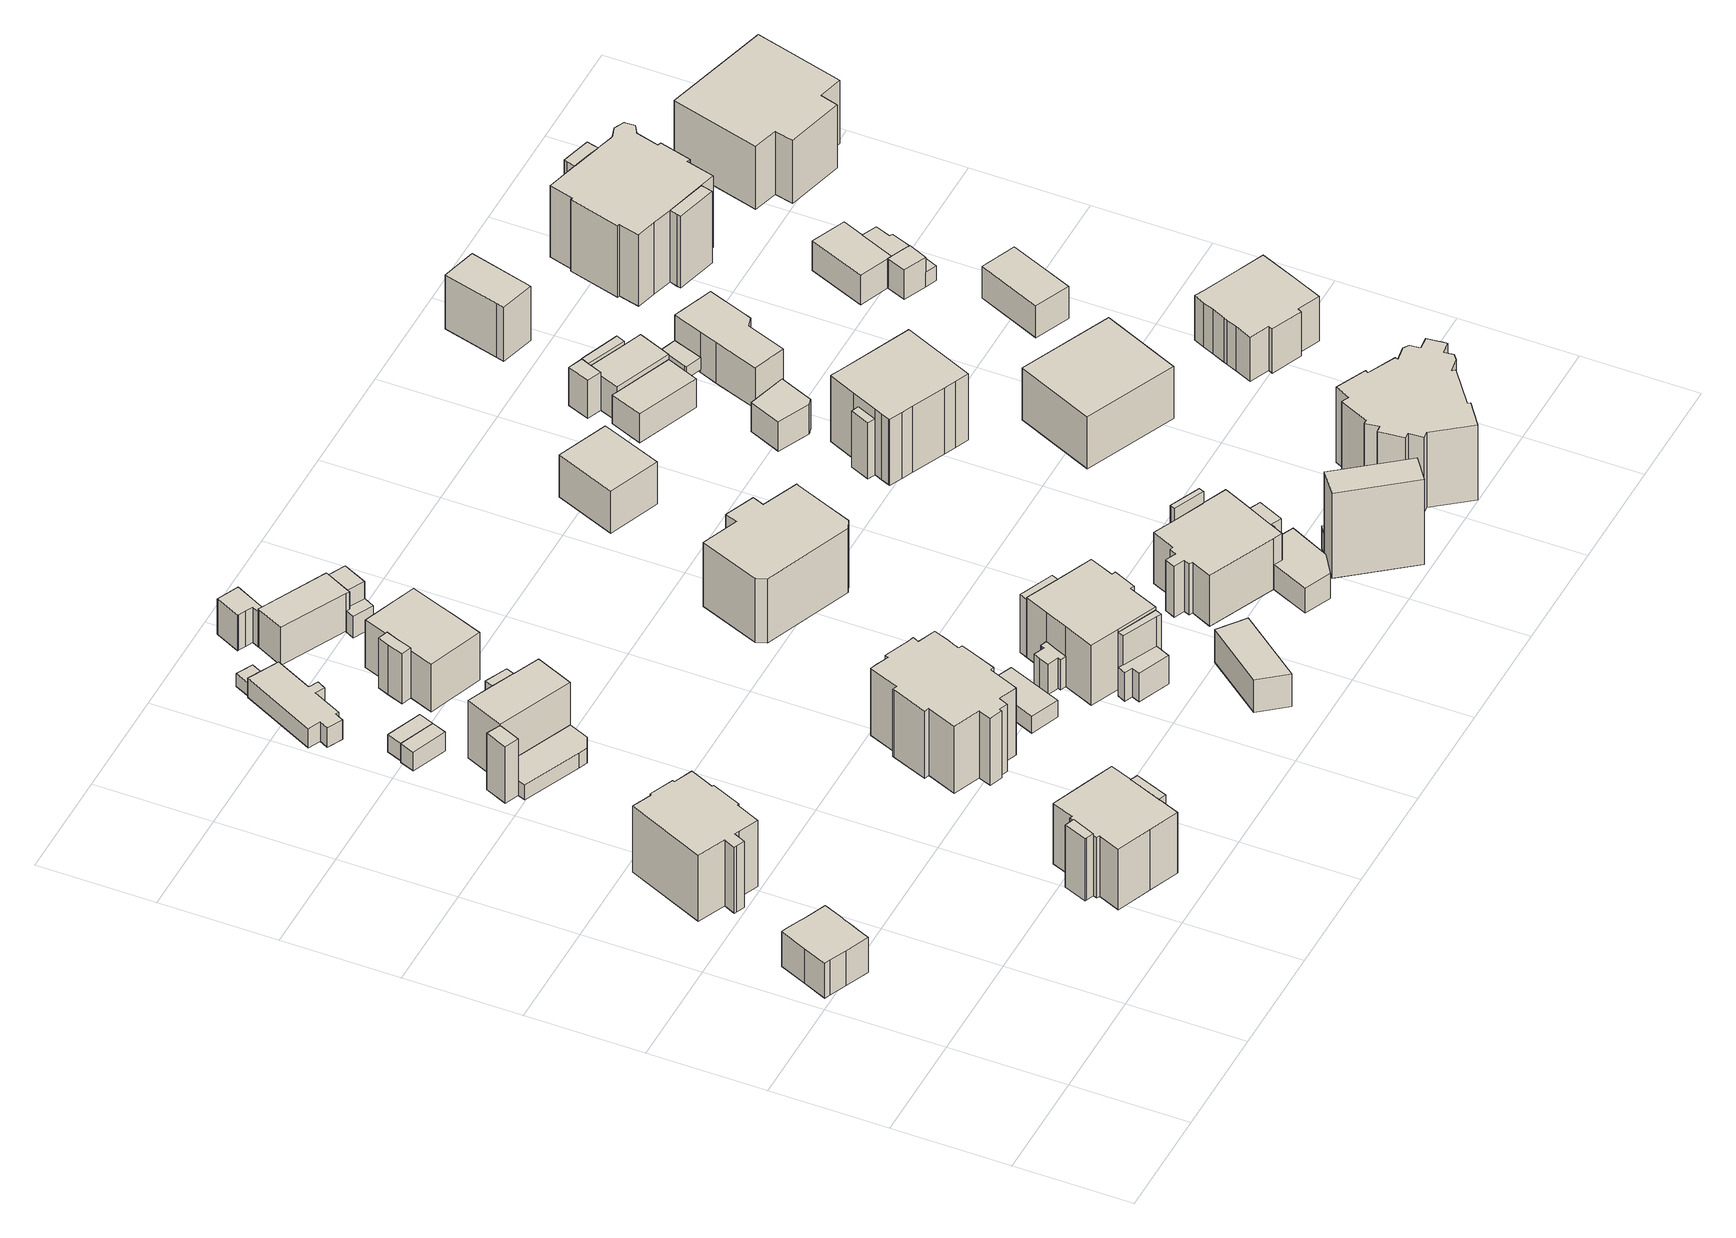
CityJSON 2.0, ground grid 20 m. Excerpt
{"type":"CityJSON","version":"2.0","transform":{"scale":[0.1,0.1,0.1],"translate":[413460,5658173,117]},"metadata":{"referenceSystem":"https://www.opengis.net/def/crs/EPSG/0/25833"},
"CityObjects":{
"building1":{"type":"Building","attributes":{"Dachtyp_tdc":"tdcGableRoof","Gemeindeschluessel":14612000,"Dachneigung":49.7,"QualitaetDacherkennung":86,"Geometrietyp2DReferenz":"3000","measuredHeight":9.54,"function":"31001_9998","roofType":"3100"},"geometry":[{"type":"Solid","lod":"1","boundaries":[[[[0,1,2,3,4,5,6,7,8,9,10,11,12,13,14,15]],[[16,17,18,19,20,21,22,23,24,25,26,27,28,29,30,31]],[[15,17,16,0]],[[14,18,17,15]],[[13,19,18,14]],[[12,20,19,13]],[[11,21,20,12]],[[10,22,21,11]],[[9,23,22,10]],[[8,24,23,9]],[[7,25,24,8]],[[6,26,25,7]],[[5,27,26,6]],[[4,28,27,5]],[[3,29,28,4]],[[2,30,29,3]],[[1,31,30,2]],[[0,16,31,1]]]]}]},
"building2":{"type":"Building","attributes":{"Dachtyp_tdc":"tdcHipAndGableRoof","Gemeindeschluessel":14612000,"Dachneigung":29.7,"QualitaetDacherkennung":64,"Geometrietyp2DReferenz":"3000","measuredHeight":14.94,"function":"31001_9998","roofType":"5000"},"geometry":[{"type":"Solid","lod":"1","boundaries":[[[[32,33,34,35,36,37,38,39,40,41,42,43,44,45,46,47,48,49]],[[50,51,52,53,54,55,56,57,58,59,60,61,62,63,64,65,66,67]],[[49,51,50,32]],[[48,52,51,49]],[[47,53,52,48]],[[46,54,53,47]],[[45,55,54,46]],[[44,56,55,45]],[[43,57,56,44]],[[42,58,57,43]],[[41,59,58,42]],[[40,60,59,41]],[[39,61,60,40]],[[38,62,61,39]],[[37,63,62,38]],[[36,64,63,37]],[[35,65,64,36]],[[34,66,65,35]],[[33,67,66,34]],[[32,50,67,33]]]]}]},
"building3":{"type":"Building","attributes":{"Gemeindeschluessel":14612000,"Geometrietyp2DReferenz":"3000","function":"31001_9998","roofType":"9999"},"children":["building3-1","building3-2","building3-3"]},
"building3-1":{"type":"BuildingPart","attributes":{"Dachtyp_tdc":"tdcFreeFormRoof","Dachneigung":53.31,"QualitaetDacherkennung":14,"Geometrietyp2DReferenz":"3000","measuredHeight":12.89,"roofType":"5000"},"parents":["building3"],"geometry":[{"type":"Solid","lod":"1","boundaries":[[[[68,69,70,71,72]],[[73,74,75,76,77]],[[72,74,73,68]],[[71,75,74,72]],[[70,76,75,71]],[[69,77,76,70]],[[68,73,77,69]]]]}]},
"building3-2":{"type":"BuildingPart","attributes":{"Dachtyp_tdc":"tdcGableRoof","Dachneigung":31.6,"QualitaetDacherkennung":88,"Geometrietyp2DReferenz":"3000","measuredHeight":12.93,"roofType":"3100"},"parents":["building3"],"geometry":[{"type":"Solid","lod":"1","boundaries":[[[[78,79,80,81]],[[82,83,84,85]],[[81,83,82,78]],[[80,84,83,81]],[[79,85,84,80]],[[78,82,85,79]]]]}]},
"building3-3":{"type":"BuildingPart","attributes":{"Dachtyp_tdc":"tdcGableRoof","Dachneigung":12.06,"QualitaetDacherkennung":29,"Geometrietyp2DReferenz":"3000","measuredHeight":12.7,"roofType":"3100"},"parents":["building3"],"geometry":[{"type":"Solid","lod":"1","boundaries":[[[[86,87,88,89,90,79,78,91,92,93,94,95,96,97]],[[98,75,74,99,100,101,102,103,82,85,104,105,106,107]],[[97,75,98,86]],[[96,74,75,97]],[[95,99,74,96]],[[94,100,99,95]],[[93,101,100,94]],[[92,102,101,93]],[[91,103,102,92]],[[78,82,103,91]],[[79,85,82,78]],[[90,104,85,79]],[[89,105,104,90]],[[88,106,105,89]],[[87,107,106,88]],[[86,98,107,87]]]]}]},
"building4":{"type":"Building","attributes":{"Dachtyp_tdc":"tdcPolyFlatRoof","Gemeindeschluessel":14612000,"Dachneigung":30.47,"QualitaetDacherkennung":76,"Geometrietyp2DReferenz":"3000","measuredHeight":4.45,"function":"31001_9998","roofType":"2100"},"geometry":[{"type":"Solid","lod":"1","boundaries":[[[[108,109,110,111]],[[112,113,114,115]],[[111,113,112,108]],[[110,114,113,111]],[[109,115,114,110]],[[108,112,115,109]]]]}]},
"building5":{"type":"Building","attributes":{"Gemeindeschluessel":14612000,"Geometrietyp2DReferenz":"3000","function":"31001_9998","roofType":"9999"},"children":["building5-1","building5-2","building5-3","building5-4"]},
"building5-1":{"type":"BuildingPart","attributes":{"Dachtyp_tdc":"tdcPolyFlatRoof","Dachneigung":0,"QualitaetDacherkennung":0,"Geometrietyp2DReferenz":"3000","measuredHeight":3,"roofType":"9999"},"parents":["building5"],"geometry":[{"type":"Solid","lod":"1","boundaries":[[[[116,117,118,119,120,121,122,123]],[[124,125,126,127,128,129,130,131]],[[123,125,124,116]],[[122,126,125,123]],[[121,127,126,122]],[[120,128,127,121]],[[119,129,128,120]],[[118,130,129,119]],[[117,131,130,118]],[[116,124,131,117]]]]}]},
"building5-2":{"type":"BuildingPart","attributes":{"Dachtyp_tdc":"tdcPolyFlatRoof","Dachneigung":4.55,"QualitaetDacherkennung":51,"Geometrietyp2DReferenz":"3000","measuredHeight":11.71,"roofType":"2100"},"parents":["building5"],"geometry":[{"type":"Solid","lod":"1","boundaries":[[[[132,133,134,135,136,137,138]],[[139,140,141,127,126,142,143]],[[138,139,143,132]],[[137,140,139,138]],[[136,141,140,137]],[[135,127,141,136]],[[134,126,127,135]],[[133,142,126,134]],[[132,143,142,133]]]]}]},
"building5-3":{"type":"BuildingPart","attributes":{"Dachtyp_tdc":"tdcPolyFlatRoof","Dachneigung":3.35,"QualitaetDacherkennung":67,"Geometrietyp2DReferenz":"3000","measuredHeight":11.27,"roofType":"2100"},"parents":["building5"],"geometry":[{"type":"Solid","lod":"1","boundaries":[[[[144,145,146,147]],[[125,148,149,126]],[[147,148,125,144]],[[146,149,148,147]],[[145,126,149,146]],[[144,125,126,145]]]]}]},
"building5-4":{"type":"BuildingPart","attributes":{"Dachtyp_tdc":"tdcPolyFlatRoof","Dachneigung":19.25,"QualitaetDacherkennung":55,"Geometrietyp2DReferenz":"3000","measuredHeight":11.66,"roofType":"2100"},"parents":["building5"],"geometry":[{"type":"Solid","lod":"1","boundaries":[[[[150,151,132,138]],[[152,139,143,153]],[[138,139,152,150]],[[132,143,139,138]],[[151,153,143,132]],[[150,152,153,151]]]]}]},
"building6":{"type":"Building","attributes":{"Dachtyp_tdc":"tdcPolyFlatRoof","Gemeindeschluessel":14612000,"Dachneigung":31.53,"QualitaetDacherkennung":76,"Geometrietyp2DReferenz":"3000","measuredHeight":4.22,"function":"31001_9998","roofType":"2100"},"geometry":[{"type":"Solid","lod":"1","boundaries":[[[[111,110,154,155]],[[156,157,158,159]],[[155,157,156,111]],[[154,158,157,155]],[[110,159,158,154]],[[111,156,159,110]]]]}]},
"building7":{"type":"Building","attributes":{"Dachtyp_tdc":"tdcPolyFlatRoof","Gemeindeschluessel":14612000,"Dachneigung":3.17,"QualitaetDacherkennung":77,"Geometrietyp2DReferenz":"3000","measuredHeight":4.01,"function":"31001_9998","roofType":"2100"},"geometry":[{"type":"Solid","lod":"1","boundaries":[[[[160,161,162,163,164,165,166,167,168,169,170,171,172]],[[173,174,175,176,177,178,179,180,181,182,183,184,185]],[[172,174,173,160]],[[171,175,174,172]],[[170,176,175,171]],[[169,177,176,170]],[[168,178,177,169]],[[167,179,178,168]],[[166,180,179,167]],[[165,181,180,166]],[[164,182,181,165]],[[163,183,182,164]],[[162,184,183,163]],[[161,185,184,162]],[[160,173,185,161]]]]}]},
"building8":{"type":"Building","attributes":{"Dachtyp_tdc":"tdcPolyFlatRoof","Gemeindeschluessel":14612000,"Dachneigung":0,"QualitaetDacherkennung":65,"Geometrietyp2DReferenz":"3000","measuredHeight":2.53,"function":"31001_9998","roofType":"1000"},"geometry":[{"type":"Solid","lod":"1","boundaries":[[[[186,187,188,189]],[[190,191,192,193]],[[189,191,190,186]],[[188,192,191,189]],[[187,193,192,188]],[[186,190,193,187]]]]}]},
"building9":{"type":"Building","attributes":{"Dachtyp_tdc":"tdcFreeFormRoof","Gemeindeschluessel":14612000,"Dachneigung":0.113,"QualitaetDacherkennung":61,"Geometrietyp2DReferenz":"3000","measuredHeight":14.34,"function":"31001_9998","roofType":"5000"},"geometry":[{"type":"Solid","lod":"1","boundaries":[[[[194,195,196,197,198,199,200,201,202,203,204,205,206,207,208,209,210,211,212,213,214,215,216,217,218,219,220]],[[221,222,223,224,225,226,227,228,229,230,231,232,233,234,235,236,237,238,239,240,241,242,243,244,245,246,247]],[[220,222,221,194]],[[219,223,222,220]],[[218,224,223,219]],[[217,225,224,218]],[[216,226,225,217]],[[215,227,226,216]],[[214,228,227,215]],[[213,229,228,214]],[[212,230,229,213]],[[211,231,230,212]],[[210,232,231,211]],[[209,233,232,210]],[[208,234,233,209]],[[207,235,234,208]],[[206,236,235,207]],[[205,237,236,206]],[[204,238,237,205]],[[203,239,238,204]],[[202,240,239,203]],[[201,241,240,202]],[[200,242,241,201]],[[199,243,242,200]],[[198,244,243,199]],[[197,245,244,198]],[[196,246,245,197]],[[195,247,246,196]],[[194,221,247,195]]]]}]},
"building10":{"type":"Building","attributes":{"Gemeindeschluessel":14612000,"Geometrietyp2DReferenz":"3000","function":"31001_9998","roofType":"9999"},"children":["building10-1","building10-2"]},
"building10-1":{"type":"BuildingPart","attributes":{"Dachtyp_tdc":"tdcGableRoof","Dachneigung":24.09,"QualitaetDacherkennung":72,"Geometrietyp2DReferenz":"3000","measuredHeight":10.51,"roofType":"3100"},"parents":["building10"],"geometry":[{"type":"Solid","lod":"1","boundaries":[[[[248,249,250,251,252,253]],[[254,255,256,257,258,259]],[[253,254,259,248]],[[252,255,254,253]],[[251,256,255,252]],[[250,257,256,251]],[[249,258,257,250]],[[248,259,258,249]]]]}]},
"building10-2":{"type":"BuildingPart","attributes":{"Dachtyp_tdc":"tdcCutTentRoof","Dachneigung":0.029,"QualitaetDacherkennung":70,"Geometrietyp2DReferenz":"3000","measuredHeight":11.18,"roofType":"9999"},"parents":["building10"],"geometry":[{"type":"Solid","lod":"1","boundaries":[[[[260,261,262,263,264,265,266,267]],[[268,269,255,259,270,271,272,273]],[[267,269,268,260]],[[266,255,269,267]],[[265,259,255,266]],[[264,270,259,265]],[[263,271,270,264]],[[262,272,271,263]],[[261,273,272,262]],[[260,268,273,261]]]]}]},
"building11":{"type":"Building","attributes":{"Gemeindeschluessel":14612000,"Geometrietyp2DReferenz":"3000","function":"31001_9998","roofType":"9999"},"children":["building11-1","building11-2","building11-3"]},
"building11-1":{"type":"BuildingPart","attributes":{"Dachtyp_tdc":"tdcPolyFlatRoof","Dachneigung":4.74,"QualitaetDacherkennung":69,"Geometrietyp2DReferenz":"3000","measuredHeight":7.73,"roofType":"2100"},"parents":["building11"],"geometry":[{"type":"Solid","lod":"1","boundaries":[[[[274,275,276,277,278,279,280,281,282]],[[283,284,285,286,287,288,289,290,291]],[[282,284,283,274]],[[281,285,284,282]],[[280,286,285,281]],[[279,287,286,280]],[[278,288,287,279]],[[277,289,288,278]],[[276,290,289,277]],[[275,291,290,276]],[[274,283,291,275]]]]}]},
"building11-2":{"type":"BuildingPart","attributes":{"Dachtyp_tdc":"tdcPolyFlatRoof","Dachneigung":0,"QualitaetDacherkennung":64,"Geometrietyp2DReferenz":"3000","measuredHeight":7.43,"roofType":"1000"},"parents":["building11"],"geometry":[{"type":"Solid","lod":"1","boundaries":[[[[292,293,294,295]],[[296,297,286,285]],[[295,297,296,292]],[[294,286,297,295]],[[293,285,286,294]],[[292,296,285,293]]]]}]},
"building11-3":{"type":"BuildingPart","attributes":{"Dachtyp_tdc":"tdcPolyFlatRoof","Dachneigung":5.21,"QualitaetDacherkennung":66,"Geometrietyp2DReferenz":"3000","measuredHeight":7.21,"roofType":"2100"},"parents":["building11"],"geometry":[{"type":"Solid","lod":"1","boundaries":[[[[298,299,300,301,302,303,304,305,306,307]],[[308,309,283,291,310,311,312,313,314,315]],[[307,309,308,298]],[[306,283,309,307]],[[305,291,283,306]],[[304,310,291,305]],[[303,311,310,304]],[[302,312,311,303]],[[301,313,312,302]],[[300,314,313,301]],[[299,315,314,300]],[[298,308,315,299]]]]}]},
"building12":{"type":"Building","attributes":{"Dachtyp_tdc":"tdcPolyFlatRoof","Gemeindeschluessel":14612000,"Dachneigung":0,"QualitaetDacherkennung":64,"Geometrietyp2DReferenz":"3000","measuredHeight":4.33,"function":"31001_9998","roofType":"1000"},"geometry":[{"type":"Solid","lod":"1","boundaries":[[[[316,317,318,319,320,321]],[[322,323,324,325,326,327]],[[321,323,322,316]],[[320,324,323,321]],[[319,325,324,320]],[[318,326,325,319]],[[317,327,326,318]],[[316,322,327,317]]]]}]},
"building13":{"type":"Building","attributes":{"Dachtyp_tdc":"tdcPolyFlatRoof","Gemeindeschluessel":14612000,"Dachneigung":4.91,"QualitaetDacherkennung":68,"Geometrietyp2DReferenz":"3000","measuredHeight":3.48,"function":"31001_9998","roofType":"2100"},"geometry":[{"type":"Solid","lod":"1","boundaries":[[[[328,329,330,331]],[[332,333,334,335]],[[331,333,332,328]],[[330,334,333,331]],[[329,335,334,330]],[[328,332,335,329]]]]}]},
"building14":{"type":"Building","attributes":{"Dachtyp_tdc":"tdcGableRoof","Gemeindeschluessel":14612000,"Dachneigung":12.47,"QualitaetDacherkennung":70,"Geometrietyp2DReferenz":"3000","measuredHeight":6.79,"function":"31001_9998","roofType":"3100"},"geometry":[{"type":"Solid","lod":"1","boundaries":[[[[336,337,338,339]],[[340,341,342,343]],[[339,341,340,336]],[[338,342,341,339]],[[337,343,342,338]],[[336,340,343,337]]]]}]},
"building15":{"type":"Building","attributes":{"Gemeindeschluessel":14612000,"Geometrietyp2DReferenz":"3000","function":"31001_9998","roofType":"9999"},"children":["building15-1","building15-2","building15-3","building15-4","building15-5","building15-6"]},
"building15-1":{"type":"BuildingPart","attributes":{"Dachtyp_tdc":"tdcPolyFlatRoof","Dachneigung":20.46,"QualitaetDacherkennung":49,"Geometrietyp2DReferenz":"3000","measuredHeight":11.77,"roofType":"2100"},"parents":["building15"],"geometry":[{"type":"Solid","lod":"1","boundaries":[[[[344,345,346,347,348]],[[349,350,351,352,353]],[[348,350,349,344]],[[347,351,350,348]],[[346,352,351,347]],[[345,353,352,346]],[[344,349,353,345]]]]}]},
"building15-2":{"type":"BuildingPart","attributes":{"Dachtyp_tdc":"tdcGableRoof","Dachneigung":12.36,"QualitaetDacherkennung":58,"Geometrietyp2DReferenz":"3000","measuredHeight":6.18,"roofType":"3100"},"parents":["building15"],"geometry":[{"type":"Solid","lod":"1","boundaries":[[[[354,355,356,357,358,359,360,361,362,363]],[[364,365,366,367,368,369,370,371,372,373]],[[363,365,364,354]],[[362,366,365,363]],[[361,367,366,362]],[[360,368,367,361]],[[359,369,368,360]],[[358,370,369,359]],[[357,371,370,358]],[[356,372,371,357]],[[355,373,372,356]],[[354,364,373,355]]]]}]},
"building15-3":{"type":"BuildingPart","attributes":{"Dachtyp_tdc":"tdcPolyFlatRoof","Dachneigung":21.36,"QualitaetDacherkennung":45,"Geometrietyp2DReferenz":"3000","measuredHeight":11.46,"roofType":"2100"},"parents":["building15"],"geometry":[{"type":"Solid","lod":"1","boundaries":[[[[374,375,376,377,378]],[[379,380,381,382,383]],[[378,379,383,374]],[[377,380,379,378]],[[376,381,380,377]],[[375,382,381,376]],[[374,383,382,375]]]]}]},
"building15-4":{"type":"BuildingPart","attributes":{"Dachtyp_tdc":"tdcPolyFlatRoof","Dachneigung":0,"QualitaetDacherkennung":0,"Geometrietyp2DReferenz":"3000","measuredHeight":8.62,"roofType":"9999"},"parents":["building15"],"geometry":[{"type":"MultiSurface","lod":"1","boundaries":[[[384,385,386,385,387,388,389,390]],[[353,391,392,393,394,395,396,395]],[[390,391,353,384]],[[389,392,391,390]],[[388,393,392,389]],[[387,394,393,388]],[[385,395,394,387]],[[386,396,395,385]],[[395,385,384,353]]]}]},
"building15-5":{"type":"BuildingPart","attributes":{"Dachtyp_tdc":"tdcPolyFlatRoof","Dachneigung":10.17,"QualitaetDacherkennung":45,"Geometrietyp2DReferenz":"3000","measuredHeight":5.84,"roofType":"2100"},"parents":["building15"],"geometry":[{"type":"Solid","lod":"1","boundaries":[[[[397,398,399,400,401,402,403]],[[383,404,405,406,407,408,379]],[[403,383,379,397]],[[402,404,383,403]],[[401,405,404,402]],[[400,406,405,401]],[[399,407,406,400]],[[398,408,407,399]],[[397,379,408,398]]]]}]},
"building15-6":{"type":"BuildingPart","attributes":{"Dachtyp_tdc":"tdcCutTentRoof","Dachneigung":21.3,"QualitaetDacherkennung":74,"Geometrietyp2DReferenz":"3000","measuredHeight":12.87,"roofType":"9999"},"parents":["building15"],"geometry":[{"type":"Solid","lod":"1","boundaries":[[[[409,410,411,412,413,414,415,416,417,418,419,420]],[[365,351,350,421,422,423,424,425,381,380,426,367]],[[419,351,365,420]],[[418,350,351,419]],[[417,421,350,418]],[[416,422,421,417]],[[415,423,422,416]],[[414,424,423,415]],[[413,425,424,414]],[[412,381,425,413]],[[411,380,381,412]],[[410,426,380,411]],[[409,367,426,410]],[[420,365,367,409]]]]}]},
"building16":{"type":"Building","attributes":{"Dachtyp_tdc":"tdcFreeFormRoof","Gemeindeschluessel":14612000,"Dachneigung":15.14,"QualitaetDacherkennung":46,"Geometrietyp2DReferenz":"3000","measuredHeight":13.78,"function":"31001_9998","roofType":"5000"},"geometry":[{"type":"Solid","lod":"1","boundaries":[[[[427,428,429,430,431,432,433,434,435,436,437,438]],[[439,440,441,442,443,444,445,446,447,448,449,450]],[[438,440,439,427]],[[437,441,440,438]],[[436,442,441,437]],[[435,443,442,436]],[[434,444,443,435]],[[433,445,444,434]],[[432,446,445,433]],[[431,447,446,432]],[[430,448,447,431]],[[429,449,448,430]],[[428,450,449,429]],[[427,439,450,428]]]]}]},
"building17":{"type":"Building","attributes":{"Gemeindeschluessel":14612000,"Geometrietyp2DReferenz":"3000","function":"31001_9998","roofType":"9999"},"children":["building17-1","building17-2","building17-3"]},
"building17-1":{"type":"BuildingPart","attributes":{"Dachtyp_tdc":"tdcCutTentRoof","Dachneigung":0.049,"QualitaetDacherkennung":74,"Geometrietyp2DReferenz":"3000","measuredHeight":12.38,"roofType":"9999"},"parents":["building17"],"geometry":[{"type":"Solid","lod":"1","boundaries":[[[[451,452,453,454,455,456,457,458,459,460,461,462,463,464,465,466,467,468]],[[469,470,471,472,473,474,475,476,477,478,479,480,481,482,483,484,485,486]],[[468,470,469,451]],[[467,471,470,468]],[[466,472,471,467]],[[465,473,472,466]],[[464,474,473,465]],[[463,475,474,464]],[[462,476,475,463]],[[461,477,476,462]],[[460,478,477,461]],[[459,479,478,460]],[[458,480,479,459]],[[457,481,480,458]],[[456,482,481,457]],[[455,483,482,456]],[[454,484,483,455]],[[453,485,484,454]],[[452,486,485,453]],[[451,469,486,452]]]]}]},
"building17-2":{"type":"BuildingPart","attributes":{"Dachtyp_tdc":"tdcPolyFlatRoof","Dachneigung":3.31,"QualitaetDacherkennung":39,"Geometrietyp2DReferenz":"3000","measuredHeight":12.59,"roofType":"2100"},"parents":["building17"],"geometry":[{"type":"Solid","lod":"1","boundaries":[[[[487,488,489,490,491]],[[492,493,478,477,476]],[[491,493,492,487]],[[490,478,493,491]],[[489,477,478,490]],[[488,476,477,489]],[[487,492,476,488]]]]}]},
"building17-3":{"type":"BuildingPart","attributes":{"Dachtyp_tdc":"tdcPolyFlatRoof","Dachneigung":16.29,"QualitaetDacherkennung":32,"Geometrietyp2DReferenz":"3000","measuredHeight":8.85,"roofType":"2100"},"parents":["building17"],"geometry":[{"type":"Solid","lod":"1","boundaries":[[[[494,495,496,497,498,499,500,501,502]],[[503,504,505,506,481,480,507,508,509]],[[502,504,503,494]],[[501,505,504,502]],[[500,506,505,501]],[[499,481,506,500]],[[498,480,481,499]],[[497,507,480,498]],[[496,508,507,497]],[[495,509,508,496]],[[494,503,509,495]]]]}]},
"building18":{"type":"Building","attributes":{"Dachtyp_tdc":"tdcHipRoof","Gemeindeschluessel":14612000,"Dachneigung":22.4,"QualitaetDacherkennung":80,"Geometrietyp2DReferenz":"3000","measuredHeight":9.24,"function":"31001_9998","roofType":"3200"},"geometry":[{"type":"Solid","lod":"1","boundaries":[[[[510,511,512,513]],[[514,515,516,517]],[[513,515,514,510]],[[512,516,515,513]],[[511,517,516,512]],[[510,514,517,511]]]]}]},
"building19":{"type":"Building","attributes":{"Dachtyp_tdc":"tdcFreeFormRoof","Gemeindeschluessel":14612000,"Dachneigung":44.01,"QualitaetDacherkennung":5,"Geometrietyp2DReferenz":"3000","measuredHeight":7.4,"function":"31001_9998","roofType":"5000"},"geometry":[{"type":"Solid","lod":"1","boundaries":[[[[518,519,520,521,522,523,524,525,526,527,528]],[[505,504,503,529,530,531,532,483,482,481,506]],[[528,504,505,518]],[[527,503,504,528]],[[526,529,503,527]],[[525,530,529,526]],[[524,531,530,525]],[[523,532,531,524]],[[522,483,532,523]],[[521,482,483,522]],[[520,481,482,521]],[[519,506,481,520]],[[518,505,506,519]]]]}]},
"building20":{"type":"Building","attributes":{"Gemeindeschluessel":14612000,"Geometrietyp2DReferenz":"3000","function":"31001_9998","roofType":"9999"},"children":["building20-1","building20-2"]},
"building20-1":{"type":"BuildingPart","attributes":{"Dachtyp_tdc":"tdcPolyFlatRoof","Dachneigung":3.23,"QualitaetDacherkennung":45,"Geometrietyp2DReferenz":"3000","measuredHeight":4.62,"roofType":"2100"},"parents":["building20"],"geometry":[{"type":"Solid","lod":"1","boundaries":[[[[533,534,535,536]],[[537,538,539,540]],[[536,538,537,533]],[[535,539,538,536]],[[534,540,539,535]],[[533,537,540,534]]]]}]},
"building20-2":{"type":"BuildingPart","attributes":{"Dachtyp_tdc":"tdcFreeFormRoof","Dachneigung":62.45,"QualitaetDacherkennung":5,"Geometrietyp2DReferenz":"3000","measuredHeight":19.25,"roofType":"5000"},"parents":["building20"],"geometry":[{"type":"Solid","lod":"1","boundaries":[[[[541,542,543,544]],[[545,546,547,539]],[[544,546,545,541]],[[543,547,546,544]],[[542,539,547,543]],[[541,545,539,542]]]]}]},
"building21":{"type":"Building","attributes":{"Dachtyp_tdc":"tdcPolyFlatRoof","Gemeindeschluessel":14612000,"Dachneigung":6.44,"QualitaetDacherkennung":69,"Geometrietyp2DReferenz":"3000","measuredHeight":6.01,"function":"31001_9998","roofType":"2100"},"geometry":[{"type":"Solid","lod":"1","boundaries":[[[[548,549,550,551,552]],[[553,554,555,556,557]],[[552,554,553,548]],[[551,555,554,552]],[[550,556,555,551]],[[549,557,556,550]],[[548,553,557,549]]]]}]},
"building22":{"type":"Building","attributes":{"Dachtyp_tdc":"tdcFreeFormRoof","Gemeindeschluessel":14612000,"Dachneigung":64.57,"QualitaetDacherkennung":10,"Geometrietyp2DReferenz":"3000","measuredHeight":9.82,"function":"31001_9998","roofType":"5000"},"geometry":[{"type":"Solid","lod":"1","boundaries":[[[[558,559,560,561,562]],[[563,564,565,566,567]],[[562,564,563,558]],[[561,565,564,562]],[[560,566,565,561]],[[559,567,566,560]],[[558,563,567,559]]]]}]},
"building23":{"type":"Building","attributes":{"Gemeindeschluessel":14612000,"Geometrietyp2DReferenz":"3000","function":"31001_9998","roofType":"9999"},"children":["building23-1","building23-2"]},
"building23-1":{"type":"BuildingPart","attributes":{"Dachtyp_tdc":"tdcHipRoof","Dachneigung":29.02,"QualitaetDacherkennung":66,"Geometrietyp2DReferenz":"3000","measuredHeight":14.92,"roofType":"3200"},"parents":["building23"],"geometry":[{"type":"Solid","lod":"1","boundaries":[[[[568,569,570,571,572,573,574,575,576,577,578,579,580,581,582]],[[583,584,585,586,587,588,589,590,591,592,593,594,595,596,597]],[[582,584,583,568]],[[581,585,584,582]],[[580,586,585,581]],[[579,587,586,580]],[[578,588,587,579]],[[577,589,588,578]],[[576,590,589,577]],[[575,591,590,576]],[[574,592,591,575]],[[573,593,592,574]],[[572,594,593,573]],[[571,595,594,572]],[[570,596,595,571]],[[569,597,596,570]],[[568,583,597,569]]]]}]},
"building23-2":{"type":"BuildingPart","attributes":{"Dachtyp_tdc":"tdcFreeFormRoof","Dachneigung":14.86,"QualitaetDacherkennung":20,"Geometrietyp2DReferenz":"3000","measuredHeight":11.33,"roofType":"5000"},"parents":["building23"],"geometry":[{"type":"Solid","lod":"1","boundaries":[[[[598,599,600,601,600,602]],[[603,604,605,589,605,588]],[[602,604,603,598]],[[600,605,604,602]],[[599,588,605,600]],[[598,603,588,599]]]]}]},
"building24":{"type":"Building","attributes":{"Gemeindeschluessel":14612000,"Geometrietyp2DReferenz":"3000","function":"31001_9998","roofType":"9999"},"children":["building24-1","building24-2","building24-3"]},
"building24-1":{"type":"BuildingPart","attributes":{"Dachtyp_tdc":"tdcPolyFlatRoof","Dachneigung":0,"QualitaetDacherkennung":42,"Geometrietyp2DReferenz":"3000","measuredHeight":7.49,"roofType":"1000"},"parents":["building24"],"geometry":[{"type":"Solid","lod":"1","boundaries":[[[[606,607,608,609]],[[610,611,612,613]],[[609,611,610,606]],[[608,612,611,609]],[[607,613,612,608]],[[606,610,613,607]]]]}]},
"building24-2":{"type":"BuildingPart","attributes":{"Dachtyp_tdc":"tdcHipAndGableRoof","Dachneigung":13.56,"QualitaetDacherkennung":31,"Geometrietyp2DReferenz":"3000","measuredHeight":7.62,"roofType":"5000"},"parents":["building24"],"geometry":[{"type":"Solid","lod":"1","boundaries":[[[[614,615,616,617,618,619]],[[620,621,610,622,623,624]],[[619,621,620,614]],[[618,610,621,619]],[[617,622,610,618]],[[616,623,622,617]],[[615,624,623,616]],[[614,620,624,615]]]]}]},
"building24-3":{"type":"BuildingPart","attributes":{"Dachtyp_tdc":"tdcPolyFlatRoof","Dachneigung":13.5,"QualitaetDacherkennung":43,"Geometrietyp2DReferenz":"3000","measuredHeight":7.8,"roofType":"2100"},"parents":["building24"],"geometry":[{"type":"Solid","lod":"1","boundaries":[[[[625,626,627,628]],[[622,613,629,623]],[[628,613,622,625]],[[627,629,613,628]],[[626,623,629,627]],[[625,622,623,626]]]]}]},
"building25":{"type":"Building","attributes":{"Dachtyp_tdc":"tdcFreeFormRoof","Gemeindeschluessel":14612000,"Dachneigung":19.15,"QualitaetDacherkennung":47,"Geometrietyp2DReferenz":"3000","measuredHeight":16.56,"function":"31001_9998","roofType":"5000"},"geometry":[{"type":"Solid","lod":"1","boundaries":[[[[630,631,632,633,634,635,636,637,638,639,640,641,642,643,644,645,646,647,648,649,650,651,652,653,654,655,656,657,658,659]],[[660,661,662,663,664,665,666,667,668,669,670,671,672,673,674,675,676,677,678,679,680,681,682,683,684,685,686,687,688,689]],[[659,661,660,630]],[[658,662,661,659]],[[657,663,662,658]],[[656,664,663,657]],[[655,665,664,656]],[[654,666,665,655]],[[653,667,666,654]],[[652,668,667,653]],[[651,669,668,652]],[[650,670,669,651]],[[649,671,670,650]],[[648,672,671,649]],[[647,673,672,648]],[[646,674,673,647]],[[645,675,674,646]],[[644,676,675,645]],[[643,677,676,644]],[[642,678,677,643]],[[641,679,678,642]],[[640,680,679,641]],[[639,681,680,640]],[[638,682,681,639]],[[637,683,682,638]],[[636,684,683,637]],[[635,685,684,636]],[[634,686,685,635]],[[633,687,686,634]],[[632,688,687,633]],[[631,689,688,632]],[[630,660,689,631]]]]}]},
"building26":{"type":"Building","attributes":{"Dachtyp_tdc":"tdcPolyFlatRoof","Gemeindeschluessel":14612000,"Dachneigung":5.24,"QualitaetDacherkennung":61,"Geometrietyp2DReferenz":"3000","measuredHeight":2.61,"function":"31001_9998","roofType":"2100"},"geometry":[{"type":"Solid","lod":"1","boundaries":[[[[690,691,692,693,694,695]],[[696,697,698,699,700,701]],[[695,697,696,690]],[[694,698,697,695]],[[693,699,698,694]],[[692,700,699,693]],[[691,701,700,692]],[[690,696,701,691]]]]}]},
"building27":{"type":"Building","attributes":{"Dachtyp_tdc":"tdcCutGableRoof","Gemeindeschluessel":14612000,"Dachneigung":0.062,"QualitaetDacherkennung":55,"Geometrietyp2DReferenz":"3000","measuredHeight":12.47,"function":"31001_9998","roofType":"9999"},"geometry":[{"type":"Solid","lod":"1","boundaries":[[[[702,703,704,705]],[[706,707,708,709]],[[705,707,706,702]],[[704,708,707,705]],[[703,709,708,704]],[[702,706,709,703]]]]}]},
"building28":{"type":"Building","attributes":{"Dachtyp_tdc":"tdcFreeFormRoof","Gemeindeschluessel":14612000,"Dachneigung":47.87,"QualitaetDacherkennung":26,"Geometrietyp2DReferenz":"3000","measuredHeight":10.12,"function":"31001_9998","roofType":"5000"},"geometry":[{"type":"Solid","lod":"1","boundaries":[[[[710,711,712,713,714,715,716,717,718]],[[719,720,721,722,723,724,725,726,727]],[[718,720,719,710]],[[717,721,720,718]],[[716,722,721,717]],[[715,723,722,716]],[[714,724,723,715]],[[713,725,724,714]],[[712,726,725,713]],[[711,727,726,712]],[[710,719,727,711]]]]}]},
"building29":{"type":"Building","attributes":{"Dachtyp_tdc":"tdcHipAndGableRoof","Gemeindeschluessel":14612000,"Dachneigung":24.84,"QualitaetDacherkennung":53,"Geometrietyp2DReferenz":"3000","measuredHeight":12.14,"function":"31001_9998","roofType":"5000"},"geometry":[{"type":"Solid","lod":"1","boundaries":[[[[728,729,730,731,732]],[[733,734,735,736,737]],[[732,734,733,728]],[[731,735,734,732]],[[730,736,735,731]],[[729,737,736,730]],[[728,733,737,729]]]]}]},
"building30":{"type":"Building","attributes":{"Dachtyp_tdc":"tdcGableRoof","Gemeindeschluessel":14612000,"Dachneigung":14.29,"QualitaetDacherkennung":45,"Geometrietyp2DReferenz":"3000","measuredHeight":9.94,"function":"31001_9998","roofType":"3100"},"geometry":[{"type":"Solid","lod":"1","boundaries":[[[[738,739,740,741,742,743,744,745,746,747,748,749,750,751,752,753]],[[754,755,756,757,758,759,760,761,762,763,764,765,766,767,768,769]],[[753,755,754,738]],[[752,756,755,753]],[[751,757,756,752]],[[750,758,757,751]],[[749,759,758,750]],[[748,760,759,749]],[[747,761,760,748]],[[746,762,761,747]],[[745,763,762,746]],[[744,764,763,745]],[[743,765,764,744]],[[742,766,765,743]],[[741,767,766,742]],[[740,768,767,741]],[[739,769,768,740]],[[738,754,769,739]]]]}]},
"building31":{"type":"Building","attributes":{"Dachtyp_tdc":"tdcPolyFlatRoof","Gemeindeschluessel":14612000,"Dachneigung":0,"QualitaetDacherkennung":73,"Geometrietyp2DReferenz":"3000","measuredHeight":6.3,"function":"31001_9998","roofType":"1000"},"geometry":[{"type":"Solid","lod":"1","boundaries":[[[[770,771,772,773]],[[774,775,776,777]],[[773,775,774,770]],[[772,776,775,773]],[[771,777,776,772]],[[770,774,777,771]]]]}]},
"building32":{"type":"Building","attributes":{"Gemeindeschluessel":14612000,"Geometrietyp2DReferenz":"3000","function":"31001_9998","roofType":"9999"},"children":["building32-1","building32-2","building32-3","building32-4"]},
"building32-1":{"type":"BuildingPart","attributes":{"Dachtyp_tdc":"tdcPolyFlatRoof","Dachneigung":0,"QualitaetDacherkennung":54,"Geometrietyp2DReferenz":"3000","measuredHeight":2.97,"roofType":"1000"},"parents":["building32"],"geometry":[{"type":"Solid","lod":"1","boundaries":[[[[778,779,780,781,782,783,784]],[[785,786,787,788,789,790,791]],[[784,786,785,778]],[[783,787,786,784]],[[782,788,787,783]],[[781,789,788,782]],[[780,790,789,781]],[[779,791,790,780]],[[778,785,791,779]]]]}]},
"building32-2":{"type":"BuildingPart","attributes":{"Dachtyp_tdc":"tdcPolyFlatRoof","Dachneigung":0,"QualitaetDacherkennung":66,"Geometrietyp2DReferenz":"3000","measuredHeight":5.84,"roofType":"1000"},"parents":["building32"],"geometry":[{"type":"Solid","lod":"1","boundaries":[[[[792,793,794,795,796,797]],[[798,799,786,785,800,801]],[[797,799,798,792]],[[796,786,799,797]],[[795,785,786,796]],[[794,800,785,795]],[[793,801,800,794]],[[792,798,801,793]]]]}]},
"building32-3":{"type":"BuildingPart","attributes":{"Dachtyp_tdc":"tdcPolyFlatRoof","Dachneigung":0,"QualitaetDacherkennung":71,"Geometrietyp2DReferenz":"3000","measuredHeight":5.87,"roofType":"1000"},"parents":["building32"],"geometry":[{"type":"Solid","lod":"1","boundaries":[[[[802,803,794,793,804,805]],[[806,807,808,801,800,809]],[[805,807,806,802]],[[804,808,807,805]],[[793,801,808,804]],[[794,800,801,793]],[[803,809,800,794]],[[802,806,809,803]]]]}]},
"building32-4":{"type":"BuildingPart","attributes":{"Dachtyp_tdc":"tdcPolyFlatRoof","Dachneigung":4.5,"QualitaetDacherkennung":61,"Geometrietyp2DReferenz":"3000","measuredHeight":6.04,"roofType":"2100"},"parents":["building32"],"geometry":[{"type":"Solid","lod":"1","boundaries":[[[[810,811,812,813]],[[814,809,785,791]],[[813,809,814,810]],[[812,785,809,813]],[[811,791,785,812]],[[810,814,791,811]]]]}]},
"building33":{"type":"Building","attributes":{"Gemeindeschluessel":14612000,"Geometrietyp2DReferenz":"3000","function":"31001_9998","roofType":"9999"},"children":["building33-1","building33-2","building33-3"]},
"building33-1":{"type":"BuildingPart","attributes":{"Dachtyp_tdc":"tdcGableRoof","Dachneigung":61.47,"QualitaetDacherkennung":37,"Geometrietyp2DReferenz":"3000","measuredHeight":16.67,"roofType":"3100"},"parents":["building33"],"geometry":[{"type":"Solid","lod":"1","boundaries":[[[[815,816,817,818,819,820,821]],[[822,823,824,825,826,827,828]],[[821,823,822,815]],[[820,824,823,821]],[[819,825,824,820]],[[818,826,825,819]],[[817,827,826,818]],[[816,828,827,817]],[[815,822,828,816]]]]}]},
"building33-2":{"type":"BuildingPart","attributes":{"Dachtyp_tdc":"tdcFreeFormRoof","Dachneigung":73.99,"QualitaetDacherkennung":20,"Geometrietyp2DReferenz":"3000","measuredHeight":16.06,"roofType":"5000"},"parents":["building33"],"geometry":[{"type":"Solid","lod":"1","boundaries":[[[[829,830,831,832,833]],[[834,835,836,837,838]],[[832,835,834,833]],[[831,836,835,832]],[[830,837,836,831]],[[829,838,837,830]],[[833,834,838,829]]]]}]},
"building33-3":{"type":"BuildingPart","attributes":{"Dachtyp_tdc":"tdcCutTentRoof","Dachneigung":0.376,"QualitaetDacherkennung":70,"Geometrietyp2DReferenz":"3000","measuredHeight":17.06,"roofType":"9999"},"parents":["building33"],"geometry":[{"type":"Solid","lod":"1","boundaries":[[[[833,839,840,841,842,843,844,845,846,847,848,849,816,821,850,851,852,853,854,855,856,857,829]],[[838,858,859,860,861,862,863,864,865,823,828,866,867,868,869,870,871,872,873,874,875,876,834]],[[857,858,838,829]],[[856,859,858,857]],[[855,860,859,856]],[[854,861,860,855]],[[853,862,861,854]],[[852,863,862,853]],[[851,864,863,852]],[[850,865,864,851]],[[821,823,865,850]],[[816,828,823,821]],[[849,866,828,816]],[[848,867,866,849]],[[847,868,867,848]],[[846,869,868,847]],[[845,870,869,846]],[[844,871,870,845]],[[843,872,871,844]],[[842,873,872,843]],[[841,874,873,842]],[[840,875,874,841]],[[839,876,875,840]],[[833,834,876,839]],[[829,838,834,833]]]]}]},
"building34":{"type":"Building","attributes":{"Dachtyp_tdc":"tdcFreeFormRoof","Gemeindeschluessel":14612000,"Dachneigung":17.12,"QualitaetDacherkennung":86,"Geometrietyp2DReferenz":"3000","measuredHeight":13.74,"function":"31001_9998","roofType":"5000"},"geometry":[{"type":"Solid","lod":"1","boundaries":[[[[877,878,879,880,881,882,883,884]],[[885,886,887,888,889,890,891,892]],[[884,886,885,877]],[[883,887,886,884]],[[882,888,887,883]],[[881,889,888,882]],[[880,890,889,881]],[[879,891,890,880]],[[878,892,891,879]],[[877,885,892,878]]]]}]}
},
"vertices":[
[28,446,90],[10,404,90],[20,400,90],[49,387,90],[90,370,90],[98,389,90],[103,400,90],[108,411,90],[110,417,90],[113,422,90],[116,429,90],[128,458,90],[87,475,90],[84,477,90],[57,489,90],[48,492,90],[28,446,21],[48,492,21],[57,489,21],[84,477,21],[87,475,21],[128,458,21],[116,429,21],[113,422,21],[110,417,21],[108,411,21],[103,400,21],[98,389,21],[90,370,21],[49,387,21],[20,400,21],[10,404,21],
[211,638,158],[233,689,158],[230,691,158],[248,732,158],[215,746,158],[217,749,158],[176,767,158],[174,764,158],[140,779,158],[81,644,158],[129,623,158],[120,603,158],[124,601,158],[138,595,158],[147,615,158],[155,611,158],[189,597,158],[208,639,158],[211,638,27],[208,639,27],[189,597,27],[155,611,27],[147,615,27],[138,595,27],[124,601,27],[120,603,27],[129,623,27],[81,644,27],[140,779,27],[174,764,27],[176,767,27],[217,749,27],[215,746,27],[248,732,27],[230,691,27],[233,689,27],
[384,184,146],[368,144,146],[371,143,146],[384,138,146],[401,178,146],[384,184,23],[401,178,23],[384,138,23],[371,143,23],[368,144,23],
[521,140,143],[498,83,143],[511,78,143],[533,135,143],[521,140,23],[533,135,23],[511,78,23],[498,83,23],
[382,131,143],[387,129,143],[371,91,143],[432,67,143],[483,46,143],[536,178,143],[485,198,143],[424,222,143],[409,184,143],[404,186,143],[401,178,143],[384,138,143],[382,131,23],[404,186,23],[409,184,23],[424,222,23],[485,198,23],[536,178,23],[483,46,23],[432,67,23],[371,91,23],[387,129,23],
[196,1164,76],[257,1140,76],[267,1165,76],[206,1189,76],[196,1164,39],[206,1189,39],[267,1165,39],[257,1140,39],
[210,988,66],[309,945,66],[324,939,66],[345,948,66],[351,961,66],[360,983,66],[231,1038,66],[215,1001,66],[210,988,36],[215,1001,36],[231,1038,36],[360,983,36],[351,961,36],[345,948,36],[324,939,36],[309,945,36],
[304,1085,150],[260,1104,150],[231,1038,150],[360,983,150],[388,1048,150],[342,1068,150],[343,1068,150],[343,1068,36],[342,1068,36],[388,1048,36],[260,1104,36],[304,1085,36],
[215,1001,148],[231,1038,148],[207,1049,148],[191,1011,148],[191,1011,36],[207,1049,36],
[348,1082,150],[310,1099,150],[348,1082,36],[310,1099,36],
[277,1191,76],[216,1215,76],[206,1189,42],[216,1215,42],[277,1191,42],[267,1165,42],
[267,1353,88],[251,1361,88],[283,1425,88],[259,1437,88],[231,1451,88],[166,1322,88],[187,1312,88],[179,1297,88],[205,1284,88],[213,1299,88],[218,1296,88],[243,1346,88],[259,1338,88],[267,1353,50],[259,1338,50],[243,1346,50],[218,1296,50],[213,1299,50],[205,1284,50],[179,1297,50],[187,1312,50],[166,1322,50],[231,1451,50],[259,1437,50],[283,1425,50],[251,1361,50],
[271,1462,78],[243,1476,78],[231,1451,78],[259,1437,78],[271,1462,53],[259,1437,53],[231,1451,53],[243,1476,53],
[552,403,156],[544,381,156],[566,372,156],[568,377,156],[583,371,156],[590,388,156],[622,375,156],[643,426,156],[649,424,156],[674,487,156],[667,490,156],[672,502,156],[677,513,156],[686,538,156],[655,550,156],[660,561,156],[650,564,156],[606,582,156],[604,576,156],[582,585,156],[571,589,156],[550,537,156],[542,540,156],[541,537,156],[517,476,156],[526,473,156],[505,422,156],[552,403,23],[505,422,23],[526,473,23],[517,476,23],[541,537,23],[542,540,23],[550,537,23],[571,589,23],[582,585,23],[604,576,23],[606,582,23],[650,564,23],[660,561,23],[655,550,23],[686,538,23],[677,513,23],[672,502,23],[667,490,23],[674,487,23],[649,424,23],[643,426,23],[622,375,23],[590,388,23],[583,371,23],[568,377,23],[566,372,23],[544,381,23],
[351,1279,147],[334,1285,147],[326,1265,147],[316,1238,147],[334,1232,147],[343,1259,147],[343,1259,48],[334,1232,48],[316,1238,48],[326,1265,48],[334,1285,48],[351,1279,48],
[413,1156,142],[430,1200,142],[447,1247,142],[462,1287,142],[367,1322,142],[351,1279,142],[334,1232,142],[318,1191,142],[413,1156,48],[318,1191,48],[367,1322,48],[462,1287,48],[447,1247,48],[430,1200,48],
[346,1478,129],[336,1483,129],[335,1481,129],[312,1435,129],[423,1379,129],[428,1376,129],[430,1381,129],[450,1421,129],[452,1425,129],[346,1478,54],[452,1425,54],[450,1421,54],[430,1381,54],[428,1376,54],[423,1379,54],[312,1435,54],[335,1481,54],[336,1483,54],
[479,1407,128],[450,1421,128],[430,1381,128],[459,1366,128],[479,1407,54],[459,1366,54],
[373,1533,124],[336,1550,124],[335,1548,124],[315,1507,124],[317,1506,124],[329,1500,124],[341,1494,124],[336,1483,124],[346,1478,124],[351,1489,124],[373,1533,54],[351,1489,54],[341,1494,54],[329,1500,54],[317,1506,54],[315,1507,54],[335,1548,54],[336,1550,54],
[415,1364,95],[449,1347,95],[459,1366,95],[430,1381,95],[428,1376,95],[423,1379,95],[415,1364,52],[423,1379,52],[428,1376,52],[430,1381,52],[459,1366,52],[449,1347,52],
[729,356,52],[767,450,52],[719,470,52],[680,376,52],[729,356,19],[680,376,19],[719,470,19],[767,450,19],
[995,168,72],[951,202,72],[873,102,72],[909,57,72],[995,168,7],[909,57,7],[873,102,7],[951,202,7],
[904,447,126],[856,467,126],[845,472,126],[839,458,126],[898,432,126],[904,447,11],[898,432,11],[839,458,11],[845,472,11],[856,467,11],
[811,422,71],[808,415,71],[789,423,71],[784,411,71],[777,394,71],[796,387,71],[794,382,71],[804,378,71],[813,399,71],[822,418,71],[811,422,11],[822,418,11],[813,399,11],[804,378,11],[794,382,11],[796,387,11],[777,394,11],[784,411,11],[789,423,11],[808,415,11],
[886,268,124],[895,264,124],[900,275,124],[831,305,124],[827,295,124],[827,295,11],[831,305,11],[900,275,11],[895,264,11],[886,268,11],
[856,467,98],[892,452,98],[902,447,98],[895,461,98],[889,475,98],[872,481,98],[860,477,98],[860,477,11],[872,481,11],[889,475,11],[895,461,11],[892,452,11],[902,447,11],
[827,295,67],[818,299,67],[811,285,67],[825,279,67],[819,265,67],[874,242,67],[886,268,67],[874,242,11],[819,265,11],[825,279,11],[811,285,11],[818,299,11],
[804,378,130],[782,326,130],[831,305,130],[900,275,130],[922,327,130],[929,324,130],[946,363,130],[939,365,130],[957,407,130],[898,432,130],[839,458,130],[822,418,130],[957,407,11],[939,365,11],[946,363,11],[929,324,11],[922,327,11],[782,326,11],
[674,826,163],[681,809,163],[834,748,163],[850,755,163],[869,803,163],[890,856,163],[892,859,163],[829,885,163],[837,905,163],[786,926,163],[778,905,163],[715,930,163],[674,826,36],[715,930,36],[778,905,36],[786,926,36],[837,905,36],[829,885,36],[892,859,36],[890,856,36],[869,803,36],[850,755,36],[834,748,36],[681,809,36],
[1035,291,108],[1031,281,108],[1037,278,108],[1021,243,108],[1136,192,108],[1151,185,108],[1165,215,108],[1191,271,108],[1205,302,108],[1164,320,108],[1164,319,108],[1111,342,108],[1073,359,108],[1055,319,108],[1049,321,108],[1043,309,108],[1025,317,108],[1017,299,108],[1035,291,7],[1017,299,7],[1025,317,7],[1043,309,7],[1049,321,7],[1055,319,7],[1073,359,7],[1111,342,7],[1164,319,7],[1164,320,7],[1205,302,7],[1191,271,7],[1165,215,7],[1151,185,7],[1136,192,7],[1021,243,7],[1037,278,7],[1031,281,7],
[1115,351,131],[1111,342,131],[1164,319,131],[1164,320,131],[1167,328,131],[1115,351,7],[1167,328,7],
[1199,210,91],[1218,252,91],[1200,260,91],[1202,266,91],[1191,271,91],[1165,215,91],[1177,209,91],[1180,216,91],[1198,208,91],[1199,210,7],[1198,208,7],[1180,216,7],[1177,209,7],[1202,266,7],[1200,260,7],[1218,252,7],
[921,1186,133],[833,1221,133],[791,1117,133],[880,1082,133],[921,1186,50],[880,1082,50],[791,1117,50],[833,1221,50],
[1180,216,56],[1177,209,56],[1165,215,56],[1151,185,56],[1136,192,56],[1107,127,56],[1153,107,56],[1189,131,56],[1222,200,56],[1199,210,56],[1198,208,56],[1222,200,7],[1189,131,7],[1153,107,7],[1107,127,7],
[1273,134,53],[1248,165,53],[1233,154,53],[1258,122,53],[1273,134,8],[1258,122,8],[1233,154,8],[1248,165,8],
[1320,42,176],[1233,154,176],[1194,123,176],[1280,12,176],[1320,42,8],[1280,12,8],[1194,123,8],
[1123,1176,106],[1025,1215,106],[1016,1219,106],[994,1164,106],[1101,1121,106],[1123,1176,49],[1101,1121,49],[994,1164,49],[1016,1219,49],[1025,1215,49],
[1147,955,90],[1171,1013,90],[1104,1032,90],[1081,977,90],[1136,952,90],[1147,955,32],[1136,952,32],[1081,977,32],[1104,1032,32],[1171,1013,32],
[1133,782,152],[1191,756,152],[1211,747,152],[1234,737,152],[1287,859,152],[1186,903,152],[1161,914,152],[1148,920,152],[1145,921,152],[1124,874,152],[1105,830,152],[1099,816,152],[1093,802,152],[1092,800,152],[1115,790,152],[1133,782,21],[1115,790,21],[1092,800,21],[1093,802,21],[1099,816,21],[1105,830,21],[1124,874,21],[1145,921,21],[1148,920,21],[1161,914,21],[1186,903,21],[1287,859,21],[1234,737,21],[1211,747,21],[1191,756,21],
[1092,836,132],[1105,830,132],[1120,864,132],[1124,874,132],[1106,869,132],[1092,836,21],[1106,869,21],[1120,864,21],
[1038,1248,122],[1053,1286,122],[1028,1296,122],[1013,1258,122],[1038,1248,47],[1013,1258,47],[1028,1296,47],[1053,1286,47],
[1123,1176,116],[1146,1233,116],[1115,1245,116],[1048,1272,116],[1038,1248,116],[1025,1215,116],[1123,1176,47],[1025,1215,47],[1048,1272,47],[1115,1245,47],[1146,1233,47],
[1048,1272,123],[1115,1245,123],[1121,1260,123],[1053,1286,123],[1121,1260,47],
[1368,130,157],[1372,85,157],[1383,86,157],[1385,61,157],[1397,62,157],[1444,1,157],[1484,31,157],[1481,35,157],[1542,82,157],[1538,87,157],[1562,91,157],[1572,99,157],[1570,115,157],[1591,118,157],[1590,126,157],[1588,142,157],[1587,152,157],[1565,150,157],[1563,168,157],[1553,174,157],[1527,170,157],[1529,175,157],[1481,198,157],[1484,203,157],[1432,227,157],[1419,200,157],[1407,206,157],[1383,155,157],[1376,155,157],[1379,131,157],[1368,130,8],[1379,131,8],[1376,155,8],[1383,155,8],[1407,206,8],[1419,200,8],[1432,227,8],[1484,203,8],[1481,198,8],[1529,175,8],[1527,170,8],[1553,174,8],[1563,168,8],[1565,150,8],[1587,152,8],[1588,142,8],[1590,126,8],[1591,118,8],[1570,115,8],[1572,99,8],[1562,91,8],[1538,87,8],[1542,82,8],[1481,35,8],[1484,31,8],[1444,1,8],[1397,62,8],[1385,61,8],[1383,86,8],[1372,85,8],
[1156,1162,70],[1184,1152,70],[1202,1203,70],[1177,1212,70],[1173,1204,70],[1157,1166,70],[1156,1162,46],[1157,1166,46],[1173,1204,46],[1177,1212,46],[1202,1203,46],[1184,1152,46],
[1411,483,119],[1470,617,119],[1314,686,119],[1255,552,119],[1411,483,16],[1255,552,16],[1314,686,16],[1470,617,16],
[1145,1045,121],[1201,1025,121],[1226,1093,121],[1243,1098,121],[1251,1119,121],[1272,1177,121],[1202,1203,121],[1184,1152,121],[1172,1121,121],[1145,1045,40],[1172,1121,40],[1184,1152,40],[1202,1203,40],[1272,1177,40],[1251,1119,40],[1243,1098,40],[1226,1093,40],[1201,1025,40],
[1155,1513,165],[1095,1529,165],[1069,1433,165],[1065,1419,165],[1125,1403,165],[1155,1513,58],[1125,1403,58],[1065,1419,58],[1069,1433,58],[1095,1529,58],
[1622,372,100],[1625,379,100],[1664,362,100],[1687,415,100],[1713,477,100],[1657,501,100],[1605,523,100],[1588,531,100],[1579,512,100],[1571,493,100],[1561,470,100],[1558,464,100],[1551,446,100],[1538,417,100],[1572,402,100],[1569,395,100],[1622,372,12],[1569,395,12],[1572,402,12],[1538,417,12],[1551,446,12],[1558,464,12],[1561,470,12],[1571,493,12],[1579,512,12],[1588,531,12],[1605,523,12],[1657,501,12],[1713,477,12],[1687,415,12],[1664,362,12],[1625,379,12],
[1594,829,81],[1534,854,81],[1487,744,81],[1547,718,81],[1594,829,18],[1547,718,18],[1487,744,18],[1534,854,18],
[1522,967,60],[1508,934,60],[1528,926,60],[1551,982,60],[1532,990,60],[1537,1001,60],[1535,1001,60],[1522,967,31],[1535,1001,31],[1537,1001,31],[1532,990,31],[1551,982,31],[1528,926,31],[1508,934,31],
[1540,1030,89],[1515,1041,89],[1490,981,89],[1522,967,89],[1535,1001,89],[1530,1004,89],[1540,1030,31],[1530,1004,31],[1490,981,31],[1515,1041,31],
[1431,1005,89],[1482,984,89],[1530,1078,89],[1471,1103,89],[1431,1005,31],[1471,1103,31],[1530,1078,31],[1482,984,31],
[1469,951,90],[1508,934,90],[1522,967,90],[1482,984,90],[1469,951,31],
[1406,1442,182],[1431,1435,182],[1436,1455,182],[1411,1462,182],[1385,1469,182],[1383,1463,182],[1380,1449,182],[1406,1442,40],[1380,1449,40],[1383,1463,40],[1385,1469,40],[1411,1462,40],[1436,1455,40],[1431,1435,40],
[1349,1279,182],[1345,1265,182],[1343,1259,182],[1414,1240,182],[1419,1260,182],[1419,1260,40],[1414,1240,40],[1343,1259,40],[1345,1265,40],[1349,1279,40],
[1446,1253,182],[1459,1302,182],[1465,1300,182],[1480,1355,182],[1474,1357,182],[1485,1397,182],[1500,1406,182],[1499,1422,182],[1499,1424,182],[1481,1432,182],[1462,1426,182],[1331,1462,182],[1325,1464,182],[1313,1422,182],[1309,1423,182],[1285,1335,182],[1289,1334,182],[1280,1298,182],[1315,1289,182],[1315,1289,40],[1280,1298,40],[1289,1334,40],[1285,1335,40],[1309,1423,40],[1313,1422,40],[1325,1464,40],[1331,1462,40],[1462,1426,40],[1481,1432,40],[1499,1424,40],[1499,1422,40],[1500,1406,40],[1485,1397,40],[1474,1357,40],[1480,1355,40],[1465,1300,40],[1459,1302,40],[1446,1253,40],
[1593,1220,165],[1585,1188,165],[1685,1161,165],[1694,1192,165],[1737,1181,165],[1779,1334,165],[1593,1385,165],[1550,1232,165],[1593,1220,40],[1550,1232,40],[1593,1385,40],[1779,1334,40],[1737,1181,40],[1694,1192,40],[1685,1161,40],[1585,1188,40]
]}
